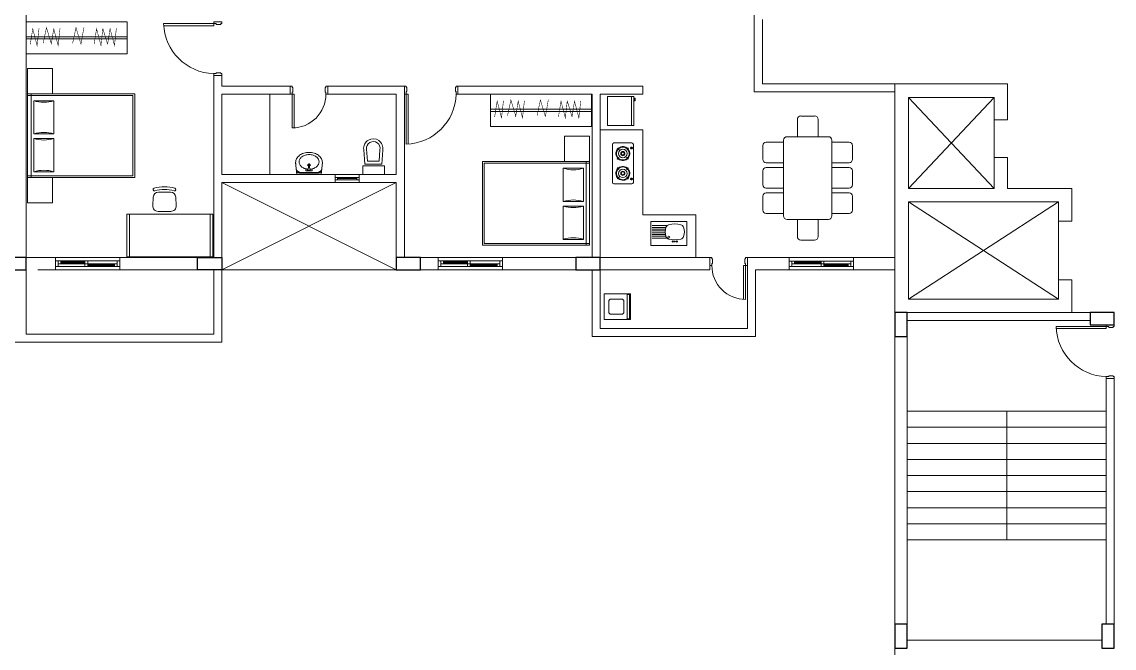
# Model space of a CAD drawing. Header units: inches. Extents: x 1 to 89, y 1 to 111.
# Drawn here: x 43.91 to 64.28, y 21.29 to 32.97 of the extents above; entities that cross this region are included whole.
import ezdxf

# ---------------------------------------------------------------- set-up
doc = ezdxf.new("R2010")
doc.units = ezdxf.units.IN
doc.header["$MEASUREMENT"] = 0
for name, color, linetype, lineweight in [('col', 250, 'Continuous', 25), ('elev 1', 252, 'Continuous', 9), ('FUR', 250, 'Continuous', 9), ('walls', 250, 'Continuous', 18)]:
    doc.layers.add(name, color=color, linetype=linetype, lineweight=lineweight)

msp = doc.modelspace()

# ---------------------------------------------------------------- linework, layer by layer
at = {"layer": 'col'}
for points in [[(43.984, 28.576), (43.534, 28.576), (43.534, 28.346), (43.984, 28.346)], [(47.184, 28.576), (47.634, 28.576), (47.634, 28.346), (47.184, 28.346)], [(51.34, 28.576), (50.89, 28.576), (50.89, 28.346), (51.34, 28.346)], [(54.69, 28.574), (54.24, 28.574), (54.24, 28.344), (54.69, 28.344)], [(60.19, 27.551), (60.19, 27.101), (60.42, 27.101), (60.42, 27.551)], [(63.828, 27.321), (64.278, 27.321), (64.278, 27.551), (63.828, 27.551)], [(60.19, 21.738), (60.19, 21.288), (60.42, 21.288), (60.42, 21.738)], [(64.048, 21.738), (64.048, 21.288), (64.278, 21.288), (64.278, 21.738)]]:
    msp.add_lwpolyline(points, close=True, dxfattribs=at)
at = {"layer": 'elev 1'}
for p, q in [((47.634, 28.346), (50.89, 29.973)), ((50.89, 28.346), (47.634, 29.973)), ((50.2, 30.123), (49.75, 30.123)), ((50.2, 29.973), (49.75, 29.973)), ((45.734, 28.576), (44.534, 28.576)), ((52.87, 28.576), (51.67, 28.576)), ((59.415, 28.574), (58.215, 28.574)), ((45.734, 28.346), (44.534, 28.346)), ((50.89, 28.346), (47.634, 28.346)), ((52.87, 28.346), (51.67, 28.346)), ((59.415, 28.344), (58.215, 28.344)), ((60.42, 25.708), (64.128, 25.708)), ((62.274, 25.708), (62.274, 23.308)), ((60.42, 25.408), (64.128, 25.408)), ((60.42, 25.108), (64.128, 25.108)), ((60.42, 24.808), (64.128, 24.808)), ((60.42, 24.508), (64.128, 24.508)), ((60.42, 24.208), (64.128, 24.208)), ((60.42, 23.908), (64.128, 23.908)), ((60.42, 23.608), (64.128, 23.608)), ((60.42, 23.308), (64.128, 23.308))]:
    msp.add_line(p, q, dxfattribs=at)
at = {"layer": 'FUR'}
for p, q in [((47.484, 32.901), (46.552, 32.901)), ((47.484, 32.973), (47.634, 32.973)), ((47.484, 32.939), (47.484, 32.973)), ((47.532, 32.939), (47.484, 32.939)), ((47.532, 32.925), (47.532, 32.939)), ((47.618, 32.925), (47.532, 32.925)), ((47.634, 32.939), (47.618, 32.939)), ((47.618, 32.939), (47.618, 32.925)), ((47.634, 32.973), (47.634, 32.939)), ((43.984, 32.693), (45.871, 32.693)), ((43.984, 32.653), (45.871, 32.653)), ((47.634, 32.006), (47.634, 31.973)), ((44.013, 31.63), (46.011, 31.63)), ((44.013, 30.066), (44.013, 31.63)), ((44.013, 31.596), (45.978, 31.596)), ((44.078, 30.066), (44.078, 31.63)), ((45.978, 31.596), (45.978, 30.1)), ((46.011, 31.63), (46.011, 30.066)), ((48.534, 31.623), (48.534, 30.123)), ((48.947, 31.773), (48.912, 31.773)), ((48.947, 31.623), (48.912, 31.623)), ((48.947, 31.663), (48.962, 31.663)), ((48.987, 31.623), (48.987, 30.994)), ((49.577, 31.748), (49.562, 31.748)), ((49.562, 31.748), (49.562, 31.663)), ((49.562, 31.663), (49.577, 31.663)), ((49.577, 31.773), (49.577, 31.748)), ((49.612, 31.773), (49.577, 31.773)), ((49.577, 31.663), (49.577, 31.623)), ((49.612, 31.623), (49.577, 31.623)), ((51.04, 31.623), (51.04, 31.773)), ((51.04, 31.773), (51.074, 31.773)), ((51.074, 31.623), (51.04, 31.623)), ((51.074, 31.773), (51.074, 31.757)), ((51.074, 31.757), (51.088, 31.757)), ((51.088, 31.671), (51.074, 31.671)), ((51.074, 31.671), (51.074, 31.623)), ((51.088, 31.757), (51.088, 31.671)), ((51.112, 31.623), (51.112, 30.691)), ((52.006, 31.773), (52.04, 31.773)), ((54.832, 31.582), (55.323, 31.582)), ((54.832, 31.038), (54.832, 31.582)), ((55.278, 31.582), (55.278, 31.038)), ((55.323, 31.582), (55.323, 31.038)), ((44.505, 31.501), (44.129, 31.501)), ((44.129, 31.501), (44.129, 30.883)), ((44.505, 30.883), (44.505, 31.501)), ((55.333, 31.548), (55.343, 31.548)), ((55.333, 31.501), (55.333, 31.548)), ((55.343, 31.501), (55.333, 31.501)), ((55.343, 31.548), (55.343, 31.501)), ((62.04, 29.864), (60.44, 31.564)), ((62.04, 31.564), (60.44, 29.864)), ((52.646, 31.343), (54.532, 31.343)), ((52.646, 31.303), (54.532, 31.303)), ((55.323, 31.038), (54.832, 31.038)), ((44.129, 30.883), (44.505, 30.883)), ((44.505, 30.795), (44.129, 30.795)), ((44.129, 30.795), (44.129, 30.177)), ((44.505, 30.177), (44.505, 30.795)), ((54.69, 30.955), (55.49, 30.955)), ((55.49, 29.374), (55.49, 30.955)), ((50.302, 30.32), (50.282, 30.591)), ((50.352, 30.374), (50.335, 30.596)), ((50.585, 30.585), (50.572, 30.374)), ((50.638, 30.578), (50.622, 30.32)), ((54.92, 29.975), (54.92, 30.686)), ((54.947, 30.713), (55.285, 30.713)), ((55.013, 30.613), (55.017, 30.617)), ((55.04, 30.586), (55.013, 30.613)), ((55.017, 30.617), (55.044, 30.59)), ((55.044, 30.59), (55.04, 30.586)), ((55.215, 30.619), (55.188, 30.593)), ((55.188, 30.593), (55.192, 30.589)), ((55.192, 30.589), (55.219, 30.615)), ((55.219, 30.615), (55.215, 30.619)), ((55.275, 30.604), (55.275, 30.633)), ((55.275, 30.633), (55.279, 30.633)), ((55.279, 30.604), (55.275, 30.604)), ((55.279, 30.633), (55.279, 30.604)), ((55.312, 29.975), (55.312, 30.686)), ((50.572, 30.374), (50.352, 30.374)), ((54.494, 30.368), (52.496, 30.368)), ((52.496, 30.368), (52.496, 28.805)), ((54.429, 28.805), (54.429, 30.368)), ((54.494, 28.805), (54.494, 30.368)), ((55.011, 30.415), (55.037, 30.441)), ((55.015, 30.411), (55.011, 30.415)), ((55.041, 30.437), (55.015, 30.411)), ((55.037, 30.441), (55.041, 30.437)), ((55.19, 30.444), (55.186, 30.44)), ((55.186, 30.44), (55.212, 30.413)), ((55.216, 30.417), (55.19, 30.444)), ((55.212, 30.413), (55.216, 30.417)), ((44.129, 30.177), (44.505, 30.177)), ((50.267, 30.287), (50.267, 30.123)), ((50.667, 30.287), (50.267, 30.287)), ((50.622, 30.32), (50.302, 30.32)), ((50.667, 30.123), (50.667, 30.287)), ((54.494, 30.335), (52.529, 30.335)), ((52.529, 30.335), (52.529, 28.838)), ((54.003, 29.622), (54.003, 30.24)), ((54.003, 30.24), (54.379, 30.24)), ((54.379, 30.24), (54.379, 29.622)), ((55.015, 30.25), (55.011, 30.246)), ((55.011, 30.246), (55.037, 30.22)), ((55.041, 30.224), (55.015, 30.25)), ((55.037, 30.22), (55.041, 30.224)), ((55.186, 30.221), (55.212, 30.248)), ((55.19, 30.217), (55.186, 30.221)), ((55.216, 30.244), (55.19, 30.217)), ((55.212, 30.248), (55.216, 30.244)), ((45.978, 30.1), (44.013, 30.1)), ((46.011, 30.066), (44.013, 30.066)), ((44.013, 30.066), (44.48, 30.066)), ((49.75, 30.069), (49.75, 30.027)), ((49.75, 30.069), (50.2, 30.069)), ((49.75, 30.027), (50.2, 30.027)), ((49.794, 30.047), (50.156, 30.047)), ((50.2, 30.027), (50.2, 30.069)), ((50.267, 30.123), (50.667, 30.123)), ((54.947, 29.948), (55.285, 29.948)), ((55.04, 30.075), (55.013, 30.048)), ((55.013, 30.048), (55.017, 30.044)), ((55.017, 30.044), (55.044, 30.071)), ((55.044, 30.071), (55.04, 30.075)), ((55.188, 30.068), (55.192, 30.072)), ((55.215, 30.042), (55.188, 30.068)), ((55.192, 30.072), (55.219, 30.046)), ((55.219, 30.046), (55.215, 30.042)), ((55.275, 30.057), (55.275, 30.028)), ((55.279, 30.057), (55.275, 30.057)), ((55.275, 30.028), (55.279, 30.028)), ((55.279, 30.028), (55.279, 30.057)), ((46.456, 29.797), (46.676, 29.797)), ((46.347, 29.543), (46.356, 29.703)), ((46.776, 29.703), (46.785, 29.543)), ((54.379, 29.622), (54.003, 29.622)), ((63.24, 27.801), (60.44, 29.614)), ((63.24, 29.614), (60.44, 27.801)), ((45.866, 28.587), (45.866, 29.387)), ((45.866, 29.387), (47.466, 29.387)), ((45.916, 28.587), (45.916, 29.387)), ((46.685, 29.437), (46.447, 29.437)), ((47.416, 28.587), (47.416, 29.387)), ((47.466, 29.387), (47.466, 28.587)), ((54.003, 28.915), (54.003, 29.533)), ((54.003, 29.533), (54.379, 29.533)), ((54.379, 29.533), (54.379, 28.915)), ((56.477, 29.374), (55.49, 29.374)), ((56.477, 29.374), (56.477, 28.574)), ((55.635, 28.8), (55.635, 29.248)), ((56.308, 29.248), (55.635, 29.248)), ((55.939, 29.17), (55.665, 29.17)), ((55.918, 29.137), (55.665, 29.137)), ((56.308, 28.8), (56.308, 29.248)), ((55.909, 29.104), (55.665, 29.104)), ((55.905, 29.071), (55.665, 29.071)), ((55.905, 29.037), (55.665, 29.037)), ((55.909, 29.004), (55.665, 29.004)), ((55.918, 28.971), (55.665, 28.971)), ((55.939, 28.938), (55.665, 28.938)), ((52.496, 28.805), (54.494, 28.805)), ((52.529, 28.838), (54.494, 28.838)), ((54.379, 28.915), (54.003, 28.915)), ((55.635, 28.8), (56.308, 28.8)), ((47.466, 28.587), (45.866, 28.587)), ((56.74, 28.574), (56.775, 28.574)), ((56.775, 28.574), (56.775, 28.549)), ((56.775, 28.549), (56.79, 28.549)), ((56.79, 28.549), (56.79, 28.464)), ((57.405, 28.574), (57.44, 28.574)), ((44.534, 28.511), (44.634, 28.511)), ((44.534, 28.511), (44.534, 28.411)), ((44.584, 28.511), (44.534, 28.511)), ((44.534, 28.411), (44.534, 28.511)), ((45.134, 28.411), (44.534, 28.411)), ((44.534, 28.411), (44.584, 28.411)), ((45.134, 28.511), (44.584, 28.511)), ((44.584, 28.411), (44.584, 28.511)), ((44.584, 28.411), (44.584, 28.511)), ((44.584, 28.411), (44.584, 28.511)), ((44.634, 28.461), (44.584, 28.461)), ((44.634, 28.461), (44.634, 28.511)), ((44.634, 28.496), (45.084, 28.496)), ((44.634, 28.486), (45.084, 28.486)), ((44.634, 28.476), (45.084, 28.476)), ((45.084, 28.461), (44.634, 28.461)), ((45.084, 28.511), (45.084, 28.411)), ((45.684, 28.461), (45.084, 28.461)), ((45.734, 28.411), (45.084, 28.411)), ((45.134, 28.511), (45.734, 28.511)), ((45.134, 28.511), (45.134, 28.461)), ((45.134, 28.461), (45.134, 28.411)), ((45.634, 28.446), (45.134, 28.446)), ((45.634, 28.436), (45.134, 28.436)), ((45.634, 28.426), (45.134, 28.426)), ((45.634, 28.411), (45.634, 28.461)), ((45.684, 28.511), (45.734, 28.511)), ((45.684, 28.411), (45.684, 28.511)), ((45.684, 28.411), (45.684, 28.511)), ((45.734, 28.511), (45.734, 28.411)), ((45.734, 28.511), (45.734, 28.411)), ((51.67, 28.511), (51.77, 28.511)), ((51.67, 28.511), (51.67, 28.411)), ((51.72, 28.511), (51.67, 28.511)), ((51.67, 28.411), (51.67, 28.511)), ((52.27, 28.411), (51.67, 28.411)), ((51.67, 28.411), (51.72, 28.411)), ((52.27, 28.511), (51.72, 28.511)), ((51.72, 28.411), (51.72, 28.511)), ((51.72, 28.411), (51.72, 28.511)), ((51.72, 28.411), (51.72, 28.511)), ((51.77, 28.461), (51.72, 28.461)), ((51.77, 28.461), (51.77, 28.511)), ((51.77, 28.496), (52.22, 28.496)), ((51.77, 28.486), (52.22, 28.486)), ((51.77, 28.476), (52.22, 28.476)), ((52.22, 28.461), (51.77, 28.461)), ((52.22, 28.511), (52.22, 28.411)), ((52.82, 28.461), (52.22, 28.461)), ((52.87, 28.411), (52.22, 28.411)), ((52.27, 28.511), (52.87, 28.511)), ((52.27, 28.511), (52.27, 28.461)), ((52.27, 28.461), (52.27, 28.411)), ((52.77, 28.446), (52.27, 28.446)), ((52.77, 28.436), (52.27, 28.436)), ((52.77, 28.426), (52.27, 28.426)), ((52.77, 28.411), (52.77, 28.461)), ((52.82, 28.511), (52.87, 28.511)), ((52.82, 28.411), (52.82, 28.511)), ((52.82, 28.411), (52.82, 28.511)), ((52.87, 28.511), (52.87, 28.411)), ((52.87, 28.511), (52.87, 28.411)), ((56.74, 28.424), (56.775, 28.424)), ((56.775, 28.464), (56.775, 28.424)), ((56.79, 28.464), (56.775, 28.464)), ((57.365, 28.424), (57.365, 27.795)), ((57.405, 28.464), (57.39, 28.464)), ((57.405, 28.424), (57.44, 28.424)), ((58.215, 28.509), (58.865, 28.509)), ((58.215, 28.409), (58.215, 28.509)), ((58.215, 28.409), (58.215, 28.509)), ((58.815, 28.409), (58.215, 28.409)), ((58.265, 28.409), (58.215, 28.409)), ((58.265, 28.509), (58.265, 28.409)), ((58.265, 28.509), (58.265, 28.409)), ((58.265, 28.459), (58.865, 28.459)), ((58.315, 28.509), (58.315, 28.459)), ((58.315, 28.494), (58.815, 28.494)), ((58.315, 28.484), (58.815, 28.484)), ((58.315, 28.474), (58.815, 28.474)), ((58.815, 28.509), (59.415, 28.509)), ((58.815, 28.459), (58.815, 28.509)), ((58.815, 28.409), (58.815, 28.459)), ((58.815, 28.409), (59.365, 28.409)), ((58.865, 28.409), (58.865, 28.509)), ((58.865, 28.459), (59.315, 28.459)), ((59.315, 28.444), (58.865, 28.444)), ((59.315, 28.434), (58.865, 28.434)), ((59.315, 28.424), (58.865, 28.424)), ((59.315, 28.459), (59.315, 28.409)), ((59.315, 28.459), (59.365, 28.459)), ((59.415, 28.409), (59.315, 28.409)), ((59.365, 28.509), (59.365, 28.409)), ((59.415, 28.509), (59.365, 28.509)), ((59.365, 28.509), (59.365, 28.409)), ((59.365, 28.509), (59.365, 28.409)), ((59.365, 28.409), (59.415, 28.409)), ((59.415, 28.409), (59.415, 28.509)), ((59.415, 28.509), (59.415, 28.409)), ((54.764, 27.422), (54.764, 27.896)), ((54.764, 27.896), (55.255, 27.896)), ((54.852, 27.558), (54.852, 27.759)), ((54.894, 27.801), (55.095, 27.801)), ((55.136, 27.759), (55.136, 27.558)), ((55.194, 27.433), (55.194, 27.885)), ((55.194, 27.885), (55.241, 27.885)), ((55.241, 27.885), (55.241, 27.433)), ((55.255, 27.896), (55.255, 27.422)), ((55.095, 27.517), (54.894, 27.517)), ((55.255, 27.422), (54.764, 27.422)), ((55.241, 27.433), (55.194, 27.433)), ((64.128, 27.321), (64.278, 27.321)), ((64.128, 27.287), (64.128, 27.321)), ((64.278, 27.321), (64.278, 27.287)), ((64.128, 27.249), (63.196, 27.249)), ((64.176, 27.287), (64.128, 27.287)), ((64.176, 27.273), (64.176, 27.287)), ((64.262, 27.273), (64.176, 27.273)), ((64.278, 27.287), (64.262, 27.287)), ((64.262, 27.287), (64.262, 27.273)), ((64.278, 26.354), (64.278, 26.321))]:
    msp.add_line(p, q, dxfattribs=at)
at = {"layer": 'FUR', "ltscale": 6}
for p, q in [((58.691, 31.216), (58.434, 31.216)), ((58.37, 31.152), (58.37, 30.83)), ((58.756, 30.83), (58.756, 31.152)), ((58.113, 29.352), (58.113, 30.766)), ((58.177, 30.83), (58.949, 30.83)), ((58.37, 30.83), (58.756, 30.83)), ((59.013, 30.766), (59.013, 29.352)), ((57.727, 30.665), (57.727, 30.408)), ((58.113, 30.729), (57.791, 30.729)), ((58.113, 30.344), (58.113, 30.729)), ((59.013, 30.729), (59.334, 30.729)), ((59.013, 30.344), (59.013, 30.729)), ((59.399, 30.665), (59.399, 30.408)), ((57.727, 30.192), (57.727, 29.935)), ((57.791, 30.344), (58.113, 30.344)), ((58.113, 30.256), (57.791, 30.256)), ((59.334, 30.344), (59.013, 30.344)), ((59.013, 30.256), (59.334, 30.256)), ((59.399, 30.192), (59.399, 29.935)), ((57.791, 29.871), (58.113, 29.871)), ((58.113, 29.783), (57.791, 29.783)), ((58.113, 29.398), (58.113, 29.783)), ((59.334, 29.871), (59.013, 29.871)), ((59.013, 29.398), (59.013, 29.783)), ((59.013, 29.783), (59.334, 29.783)), ((57.727, 29.719), (57.727, 29.462)), ((59.399, 29.719), (59.399, 29.462)), ((57.791, 29.398), (58.113, 29.398)), ((59.334, 29.398), (59.013, 29.398)), ((58.949, 29.287), (58.177, 29.287)), ((58.37, 28.966), (58.37, 29.287)), ((58.37, 29.287), (58.756, 29.287)), ((58.756, 29.287), (58.756, 28.966)), ((58.691, 28.902), (58.434, 28.902))]:
    msp.add_line(p, q, dxfattribs=at)
at = {"layer": 'FUR'}
for points in [[(43.984, 32.373), (43.984, 32.973), (45.871, 32.973), (45.871, 32.373)], [(44.013, 32.101), (44.013, 31.63), (44.48, 31.63), (44.48, 32.101)], [(52.646, 31.023), (52.646, 31.623), (54.532, 31.623), (54.532, 31.023)], [(54.494, 30.84), (54.494, 30.368), (54.027, 30.368), (54.027, 30.84)], [(44.013, 30.066), (44.013, 29.595), (44.48, 29.595), (44.48, 30.066)], [(49.75, 30.069), (49.794, 30.069), (49.794, 30.027), (49.75, 30.027)], [(50.156, 30.069), (50.2, 30.069), (50.2, 30.027), (50.156, 30.027)], [(54.027, 28.805), (54.027, 28.805)]]:
    msp.add_lwpolyline(points, close=True, dxfattribs=at)
at = {"layer": 'FUR', "const_width": 0.01}
for points in [[(44.059, 32.555), (44.063, 32.555), (44.11, 32.842), (44.191, 32.531), (44.226, 32.849)], [(44.304, 32.574), (44.366, 32.865), (44.459, 32.555)], [(44.451, 32.555), (44.455, 32.555), (44.501, 32.842), (44.583, 32.531), (44.618, 32.849)], [(44.854, 32.574), (44.916, 32.865), (45.009, 32.555)], [(45.009, 32.555), (45.064, 32.869)], [(45.25, 32.555), (45.254, 32.555), (45.3, 32.842), (45.382, 32.531), (45.417, 32.849)], [(45.417, 32.849), (45.506, 32.555)], [(45.502, 32.555), (45.506, 32.555), (45.552, 32.842), (45.634, 32.531), (45.669, 32.849)], [(52.721, 31.205), (52.725, 31.205), (52.771, 31.492), (52.853, 31.181), (52.888, 31.499)], [(52.965, 31.224), (53.027, 31.515), (53.12, 31.205)], [(53.113, 31.205), (53.117, 31.205), (53.163, 31.492), (53.244, 31.181), (53.279, 31.499)], [(53.516, 31.224), (53.578, 31.515), (53.671, 31.205)], [(53.671, 31.205), (53.725, 31.519)], [(53.911, 31.205), (53.915, 31.205), (53.962, 31.492), (54.043, 31.181), (54.078, 31.499)], [(54.078, 31.499), (54.167, 31.205)], [(54.163, 31.205), (54.167, 31.205), (54.214, 31.492), (54.295, 31.181), (54.33, 31.499)]]:
    msp.add_lwpolyline(points, dxfattribs=at)
at = {"layer": 'FUR'}
for points in [[(47.484, 32.939), (46.551, 32.939, 0.396451), (47.484, 32.006, 0.396451)], [(48.947, 31.623), (48.947, 30.993, 0.414214), (49.577, 31.623, -351089175974993.375)], [(51.074, 31.623), (51.074, 30.69, 0.396451), (52.006, 31.623, 0.396451)], [(49.511, 30.351, 0.126822), (49.493, 30.42, 0.10607), (49.438, 30.483, 0.085783), (49.36, 30.523, 0.075445), (49.262, 30.538, 0.075445), (49.164, 30.523, 0.085783), (49.086, 30.483, 0.10607), (49.03, 30.42, 0.126822), (49.013, 30.351, 0.045361), (49.015, 30.326, 0.10607)], [(49.45, 30.36, 0.12971), (49.437, 30.41, 0.10642), (49.395, 30.456, 0.084454), (49.337, 30.486, 0.073566), (49.263, 30.496, 0.073566), (49.189, 30.486, 0.084454), (49.131, 30.456, 0.10642), (49.089, 30.41, 0.12971), (49.076, 30.36, 0.12971), (49.089, 30.31, 0.10642), (49.131, 30.264, 0.084454), (49.189, 30.234, 0.058047), (49.247, 30.224, 0.073566)], [(49.276, 30.224, 0.060302), (49.337, 30.234, 0.084454), (49.395, 30.264, 0.10642), (49.437, 30.31, 0.12971), (49.45, 30.36, 0.12971)], [(49.501, 30.253), (49.501, 30.247, -0.414214), (49.418, 30.164), (49.262, 30.164), (49.106, 30.164, -0.414214), (49.023, 30.247), (49.023, 30.253)], [(49.496, 30.186, -0.229741), (49.418, 30.148), (49.106, 30.148, -0.229741), (49.028, 30.186)], [(49.289, 30.216), (49.281, 30.216, -0.385832), (49.277, 30.22), (49.272, 30.272, 0.270314), (49.252, 30.272), (49.247, 30.22, -0.385832), (49.243, 30.216), (49.235, 30.216)], [(49.509, 30.326, 0.045361), (49.511, 30.351, 0.126822)], [(57.405, 28.424), (57.405, 27.794, -0.414214), (56.775, 28.424, 351089175974993.375)], [(64.128, 27.287), (63.195, 27.287, 0.396451), (64.128, 26.354, 0.396451)]]:
    msp.add_lwpolyline(points, format="xyb", dxfattribs=at)
for points in [[(47.484, 32.939), (47.484, 32.901)], [(47.634, 32.006), (47.618, 32.006), (47.618, 32.021), (47.532, 32.021), (47.532, 32.006), (47.484, 32.006), (47.484, 31.973), (47.634, 31.973)], [(48.912, 31.623), (48.912, 31.773)], [(48.947, 31.773), (48.947, 31.748), (48.962, 31.748), (48.962, 31.663)], [(48.947, 31.663), (48.947, 31.648), (48.947, 31.623)], [(48.947, 31.623), (48.987, 31.623)], [(49.612, 31.623), (49.612, 31.773)], [(51.074, 31.623), (51.112, 31.623)], [(52.006, 31.773), (52.006, 31.757), (51.992, 31.757), (51.992, 31.671), (52.006, 31.671), (52.006, 31.623), (52.04, 31.623), (52.04, 31.773)], [(49.511, 30.351), (49.49, 30.123), (49.034, 30.123), (49.013, 30.351)], [(49.276, 30.224), (49.32, 30.224), (49.32, 30.207), (49.32, 30.191), (49.262, 30.191), (49.204, 30.191), (49.204, 30.207), (49.204, 30.224), (49.247, 30.224)], [(49.296, 30.3), (49.262, 30.3), (49.228, 30.3)], [(49.235, 30.199), (49.289, 30.199)], [(49.237, 30.207), (49.246, 30.207)], [(49.262, 30.33), (49.262, 30.275)], [(49.287, 30.207), (49.278, 30.207)], [(56.74, 28.424), (56.74, 28.574)], [(57.405, 28.574), (57.405, 28.549), (57.39, 28.549), (57.39, 28.464)], [(57.44, 28.424), (57.44, 28.574)], [(57.405, 28.424), (57.365, 28.424)], [(57.405, 28.464), (57.405, 28.449), (57.405, 28.424)], [(64.128, 27.287), (64.128, 27.249)], [(64.278, 26.354), (64.262, 26.354), (64.262, 26.369), (64.176, 26.369), (64.176, 26.354), (64.128, 26.354), (64.128, 26.321), (64.278, 26.321)]]:
    msp.add_lwpolyline(points, dxfattribs=at)
for centre, radius in [((55.115, 30.515), 0.119), ((55.115, 30.515), 0.0793), ((55.115, 30.515), 0.0396), ((55.115, 30.515), 0.0281), ((49.22, 30.207), 0.0166), ((49.262, 30.3), 0.0208), ((49.262, 30.3), 0.0166), ((49.303, 30.207), 0.0166), ((55.115, 30.146), 0.119), ((55.115, 30.146), 0.0793), ((55.115, 30.146), 0.0396), ((55.115, 30.146), 0.0281), ((55.972, 28.957), 0.0187), ((56.046, 28.875), 0.0112), ((56.084, 28.875), 0.00747), ((56.121, 28.875), 0.0112)]:
    msp.add_circle(centre, radius, dxfattribs=at)
for centre, radius, start, end in [((44.317, 32.146), 0.672, 253.7398, 286.2602), ((44.317, 30.239), 0.672, 73.7398, 106.2602), ((44.317, 31.44), 0.672, 253.7398, 286.2602), ((50.461, 30.612), 0.18, 349.0899, 186.6178), ((50.461, 30.612), 0.127, 347.6566, 187.0777), ((54.947, 30.686), 0.0273, 90, 180), ((55.115, 30.515), 0.13, 30.0671, 27.5204), ((55.266, 30.619), 0.0104, 149.2024, 180), ((55.266, 30.619), 0.0104, 180, 210.7976), ((55.271, 30.615), 0.0165, 124.796, 149.2024), ((55.271, 30.622), 0.0165, 210.7976, 235.204), ((55.274, 30.611), 0.0224, 106.0581, 124.796), ((55.274, 30.627), 0.0224, 235.204, 253.9419), ((55.277, 30.619), 0.0106, 99.9102, 260.0898), ((55.276, 30.603), 0.0305, 90, 106.0581), ((55.276, 30.634), 0.0305, 253.9419, 270), ((55.276, 30.603), 0.0305, 73.9419, 90), ((55.276, 30.634), 0.0305, 270, 286.0581), ((55.277, 30.619), 0.0106, 279.7177, 80.2823), ((55.285, 30.686), 0.0273, 0, 90), ((55.279, 30.611), 0.0224, 55.204, 73.9419), ((55.279, 30.627), 0.0224, 286.0581, 304.796), ((55.282, 30.615), 0.0165, 30.7976, 55.204), ((55.282, 30.622), 0.0165, 304.796, 329.2024), ((55.287, 30.619), 0.0104, 0, 30.7976), ((55.287, 30.619), 0.0104, 329.2024, 360), ((44.317, 29.532), 0.672, 73.7398, 106.2602), ((54.191, 30.885), 0.672, 253.7398, 286.2602), ((55.115, 30.146), 0.13, 332.4796, 329.9329), ((54.947, 29.975), 0.0273, 180, 270), ((55.266, 30.042), 0.0104, 149.2024, 180), ((55.266, 30.042), 0.0104, 180, 210.7976), ((55.271, 30.039), 0.0165, 124.796, 149.2024), ((55.271, 30.045), 0.0165, 210.7976, 235.204), ((55.274, 30.034), 0.0224, 106.0581, 124.796), ((55.274, 30.05), 0.0224, 235.204, 253.9419), ((55.277, 30.042), 0.0106, 99.9102, 260.0898), ((55.276, 30.027), 0.0305, 90, 106.0581), ((55.276, 30.058), 0.0305, 253.9419, 270), ((55.276, 30.027), 0.0305, 73.9419, 90), ((55.276, 30.058), 0.0305, 270, 286.0581), ((55.277, 30.042), 0.0106, 279.7177, 80.2823), ((55.279, 30.034), 0.0224, 55.204, 73.9419), ((55.279, 30.05), 0.0224, 286.0581, 304.796), ((55.285, 29.975), 0.0273, 270, 0), ((55.282, 30.039), 0.0165, 30.7976, 55.204), ((55.282, 30.045), 0.0165, 304.796, 329.2024), ((55.287, 30.042), 0.0104, 0, 30.7976), ((55.287, 30.042), 0.0104, 329.2024, 360), ((46.379, 29.844), 0.025, 107.3656, 287.3656), ((46.456, 29.697), 0.1, 90, 176.8202), ((46.566, 29.247), 0.65, 72.6344, 107.3656), ((46.566, 29.247), 0.6, 72.6344, 107.3656), ((46.676, 29.697), 0.1, 3.1798, 90), ((46.753, 29.844), 0.025, 252.6344, 72.6344), ((46.447, 29.537), 0.1, 176.8202, 270), ((46.685, 29.537), 0.1, 270, 3.1798), ((54.191, 28.977), 0.672, 73.7398, 106.2602), ((54.191, 30.178), 0.672, 253.7398, 286.2602), ((56.158, 29.054), 0.254, 159.8705, 200.1295), ((55.99, 29.116), 0.0747, 105.8118, 159.8705), ((55.99, 29.116), 0.0747, 105.8118, 159.8705), ((56.084, 28.785), 0.418, 74.1882, 105.8118), ((56.177, 29.116), 0.0747, 20.1295, 74.1882), ((56.177, 29.116), 0.0747, 20.1295, 74.1882), ((56.009, 29.054), 0.254, 339.8705, 20.1295), ((54.191, 28.271), 0.672, 73.7398, 106.2602), ((55.99, 28.992), 0.0747, 200.1295, 254.1882), ((55.99, 28.992), 0.0747, 200.1295, 254.1882), ((56.177, 28.992), 0.0747, 285.8118, 339.8705), ((56.177, 28.992), 0.0747, 285.8118, 339.8705), ((56.084, 29.323), 0.418, 254.1882, 285.8118), ((54.894, 27.759), 0.0412, 90, 180), ((55.095, 27.759), 0.0412, 0, 90), ((54.894, 27.558), 0.0412, 180, 270), ((55.095, 27.558), 0.0412, 270, 0)]:
    msp.add_arc(centre, radius, start, end, dxfattribs=at)
at = {"layer": 'FUR', "ltscale": 6}
for centre, start, end in [((58.434, 31.152), 90, 180), ((58.691, 31.152), 0, 90), ((58.177, 30.766), 90, 180), ((58.949, 30.766), 0, 90), ((57.791, 30.665), 90, 180), ((59.334, 30.665), 0, 90), ((57.791, 30.408), 180, 270), ((59.334, 30.408), 270, 0), ((57.791, 30.192), 90, 180), ((59.334, 30.192), 0, 90), ((57.791, 29.935), 180, 270), ((57.791, 29.719), 90, 180), ((59.334, 29.935), 270, 0), ((59.334, 29.719), 0, 90), ((57.791, 29.462), 180, 270), ((58.177, 29.352), 180, 270), ((58.949, 29.352), 270, 0), ((59.334, 29.462), 270, 0), ((58.434, 28.966), 180, 270), ((58.691, 28.966), 270, 0)]:
    msp.add_arc(centre, 0.0643, start, end, dxfattribs=at)
at = {"layer": 'walls'}
for p, q in [((43.984, 27.144), (43.984, 37.883)), ((57.567, 33.164), (57.567, 31.664)), ((57.717, 33.014), (57.717, 31.814)), ((47.634, 31.973), (47.484, 31.973)), ((47.484, 28.576), (47.484, 31.973)), ((47.634, 31.973), (47.634, 31.773)), ((57.717, 31.814), (60.19, 31.814)), ((48.912, 31.773), (47.634, 31.773)), ((48.912, 31.623), (47.634, 31.623)), ((47.634, 31.623), (47.634, 30.123)), ((48.912, 31.623), (48.912, 31.773)), ((51.04, 31.773), (49.612, 31.773)), ((49.612, 31.623), (49.612, 31.773)), ((50.89, 31.623), (49.612, 31.623)), ((50.89, 31.623), (50.89, 30.123)), ((51.04, 31.773), (51.04, 28.576)), ((54.54, 31.773), (52.04, 31.773)), ((52.04, 31.773), (52.04, 31.623)), ((54.54, 31.623), (52.04, 31.623)), ((54.54, 31.773), (55.49, 31.773)), ((54.54, 28.576), (54.54, 31.623)), ((54.69, 28.574), (54.69, 31.623)), ((54.69, 31.623), (55.49, 31.623)), ((55.49, 31.623), (55.49, 31.773)), ((57.567, 31.664), (60.19, 31.664)), ((60.19, 31.623), (60.19, 30.544)), ((62.04, 31.142), (62.29, 31.142)), ((62.04, 30.442), (62.29, 30.442)), ((49.75, 30.123), (47.634, 30.123)), ((47.634, 26.994), (47.634, 29.973)), ((49.75, 29.973), (47.634, 29.973)), ((49.75, 30.123), (49.75, 29.973)), ((50.89, 30.123), (50.2, 30.123)), ((50.2, 30.123), (50.2, 29.973)), ((50.89, 29.973), (50.2, 29.973)), ((50.89, 29.973), (50.89, 28.346)), ((63.24, 29.257), (63.49, 29.257)), ((43.984, 28.576), (44.534, 28.576)), ((44.534, 28.576), (44.534, 28.346)), ((45.734, 28.576), (47.484, 28.576)), ((45.734, 28.576), (45.734, 28.346)), ((51.04, 28.576), (51.67, 28.576)), ((51.67, 28.346), (51.67, 28.576)), ((52.87, 28.576), (54.54, 28.576)), ((52.87, 28.346), (52.87, 28.576)), ((54.69, 28.574), (56.74, 28.574)), ((56.74, 28.574), (56.74, 28.344)), ((57.44, 28.574), (58.215, 28.574)), ((57.44, 28.574), (57.44, 27.251)), ((58.215, 28.574), (58.215, 28.344)), ((59.415, 28.574), (60.19, 28.574)), ((59.415, 28.574), (59.415, 28.344)), ((44.204, 28.346), (44.534, 28.346)), ((45.734, 28.346), (47.484, 28.346)), ((47.484, 27.144), (47.484, 28.346)), ((50.89, 28.346), (51.67, 28.346)), ((52.87, 28.346), (54.54, 28.346)), ((54.54, 27.101), (54.54, 28.346)), ((54.69, 27.251), (54.69, 28.344)), ((54.69, 28.344), (56.74, 28.344)), ((57.59, 28.344), (58.215, 28.344)), ((57.59, 28.344), (57.59, 27.101)), ((59.415, 28.344), (60.19, 28.344)), ((63.24, 28.157), (63.49, 28.157)), ((60.19, 27.551), (64.278, 27.551)), ((64.278, 27.401), (64.278, 27.551)), ((60.19, 27.358), (60.19, 15.846)), ((60.42, 27.401), (63.828, 27.401)), ((64.278, 27.401), (64.278, 27.401)), ((47.484, 27.144), (43.984, 27.144)), ((54.54, 27.101), (57.59, 27.101)), ((54.69, 27.251), (57.44, 27.251)), ((60.19, 27.101), (60.19, 27.101)), ((60.42, 27.208), (60.42, 21.438)), ((47.634, 26.994), (40.104, 26.994)), ((64.128, 26.321), (64.128, 21.738)), ((64.278, 26.321), (64.128, 26.321)), ((64.278, 21.288), (64.278, 26.321)), ((64.048, 21.438), (60.42, 21.438))]:
    msp.add_line(p, q, dxfattribs=at)
for points in [[(63.49, 28.157), (63.49, 27.551), (60.19, 27.551), (60.19, 31.814), (62.29, 31.814), (62.29, 31.142)], [(62.29, 30.442), (62.29, 29.864)], [(62.29, 29.864), (63.49, 29.864), (63.49, 29.257)], [(63.24, 29.614), (63.24, 27.801), (60.44, 27.801), (60.44, 29.614), (63.24, 29.614)]]:
    msp.add_lwpolyline(points, dxfattribs=at)
msp.add_lwpolyline([(60.44, 29.864), (60.44, 31.564), (62.04, 31.564), (62.04, 29.864)], close=True, dxfattribs=at)

doc.saveas('drawing.dxf')
